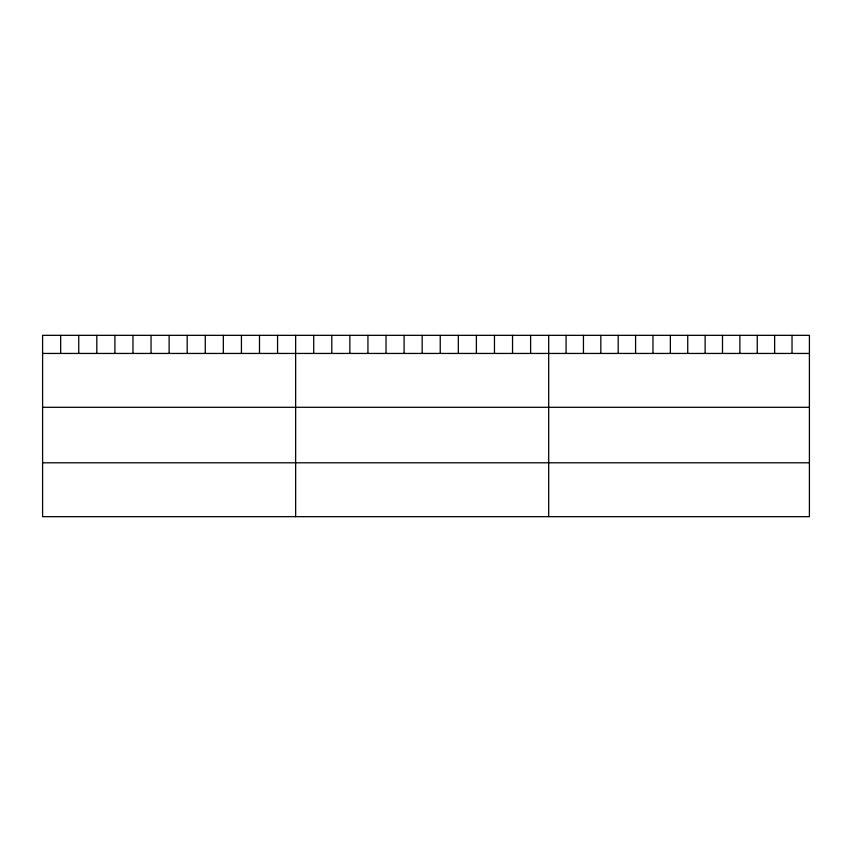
<?xml version="1.0" encoding="UTF-8"?>
<svg xmlns="http://www.w3.org/2000/svg" width="852" height="852" viewBox="0 0 852 852"><rect width="100%" height="100%" fill="white"/><g stroke="black" fill="none" stroke-linecap="round" stroke-linejoin="round"><path stroke-width="1.28" d="M809.4 353.442L809.4 516.663L42.6 516.663L42.6 335.337L809.4 335.337L809.4 353.442L42.6 353.442M42.6 407.299L809.4 407.299M42.6 462.796L809.4 462.796M792.019 335.337L792.019 353.442M774.638 335.337L774.638 353.442M757.258 335.337L757.258 353.442M739.877 335.337L739.877 353.442M722.496 335.337L722.496 353.442M705.115 335.337L705.115 353.442M687.734 335.337L687.734 353.442M670.354 335.337L670.354 353.442M652.973 335.337L652.973 353.442M635.592 335.337L635.592 353.442M618.211 335.337L618.211 353.442M600.83 335.337L600.83 353.442M583.45 335.337L583.45 353.442M566.069 335.337L566.069 353.442M548.688 335.337L548.688 516.663M530.615 335.337L530.615 353.442M512.542 335.337L512.542 353.442M494.469 335.337L494.469 353.442M476.385 335.337L476.385 353.442M458.312 335.337L458.312 353.442M440.239 335.337L440.239 353.442M422.166 335.337L422.166 353.442M404.093 335.337L404.093 353.442M386.02 335.337L386.02 353.442M367.947 335.337L367.947 353.442M349.863 335.337L349.863 353.442M331.79 335.337L331.79 353.442M313.717 335.337L313.717 353.442M295.644 335.337L295.644 516.663M277.571 335.337L277.571 353.442M259.498 335.337L259.498 353.442M241.425 335.337L241.425 353.442M223.341 335.337L223.341 353.442M205.268 335.337L205.268 353.442M187.195 335.337L187.195 353.442M169.122 335.337L169.122 353.442M151.049 335.337L151.049 353.442M132.976 335.337L132.976 353.442M114.903 335.337L114.903 353.442M96.819 335.337L96.819 353.442M78.746 335.337L78.746 353.442M60.673 335.337L60.673 353.442"/></g></svg>
